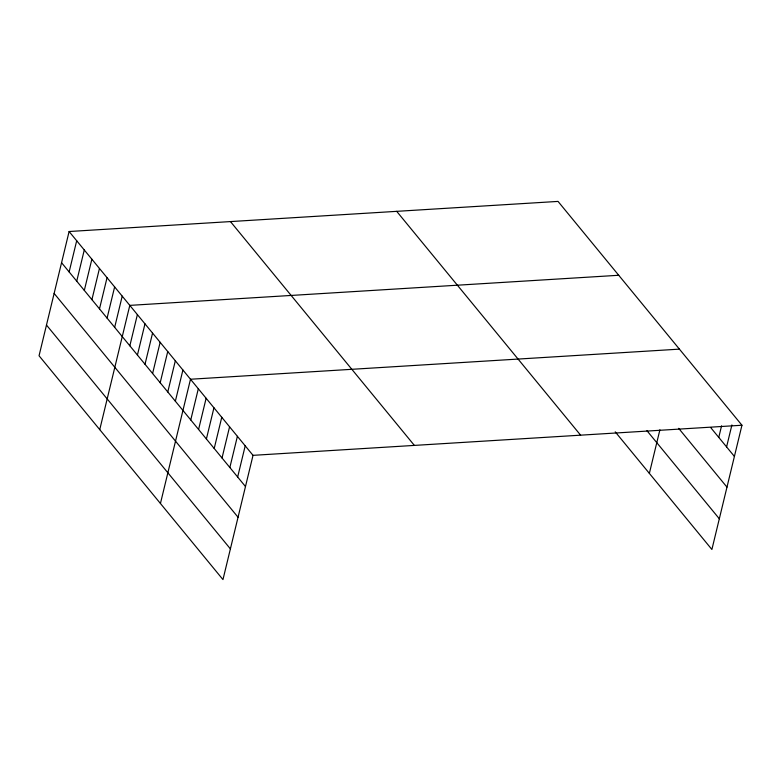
<?xml version="1.0" encoding="UTF-8"?>
<svg xmlns="http://www.w3.org/2000/svg" width="781" height="781" viewBox="0 0 781 781"><rect width="100%" height="100%" fill="white"/><g stroke="black" fill="none" stroke-linecap="round" stroke-linejoin="round"><path stroke-width="1.17" d="M69.109 231.518L39.05 355.765L222.966 579.59L253.024 455.343L69.109 231.518L558.034 201.41L741.95 425.235L711.891 549.482L615.223 431.834M69.148 271.944L76.694 240.743M76.733 281.17L84.28 249.979M84.319 290.405L91.865 259.214M91.914 299.64L99.46 268.449M99.499 308.876L107.046 277.675M107.085 318.101L114.631 286.91M114.67 327.337L122.217 296.145M99.743 429.628L129.802 305.381L618.728 275.273M129.841 345.807L137.388 314.606M137.427 355.033L144.973 323.842M145.012 364.268L152.559 333.077M152.598 373.503L160.144 342.312M160.193 382.739L167.739 351.538M167.778 391.964L175.325 360.773M175.364 401.2L182.91 370.009M160.437 503.491L190.496 379.244L679.421 349.136M190.759 419.944L198.315 388.753M198.579 429.462L206.125 398.261M206.399 438.971L213.945 407.78M214.209 448.489L221.765 417.288M222.029 457.998L229.575 426.807M229.848 467.507L237.395 436.315M237.658 477.025L245.205 445.824M649.362 473.384L659.906 429.784M718.774 437.399L721.566 425.85M726.584 446.917L731.895 424.962M253.024 455.343L741.95 425.235M710.954 427.89L734.404 456.426M678.65 428.33L726.974 487.139M646.922 430.673L719.321 518.779M396.689 211.339L580.605 435.173M230.454 221.579L414.369 445.404M61.562 262.709L245.478 486.534M54.133 293.422L238.049 517.247M46.479 325.052L230.395 548.887"/></g></svg>
